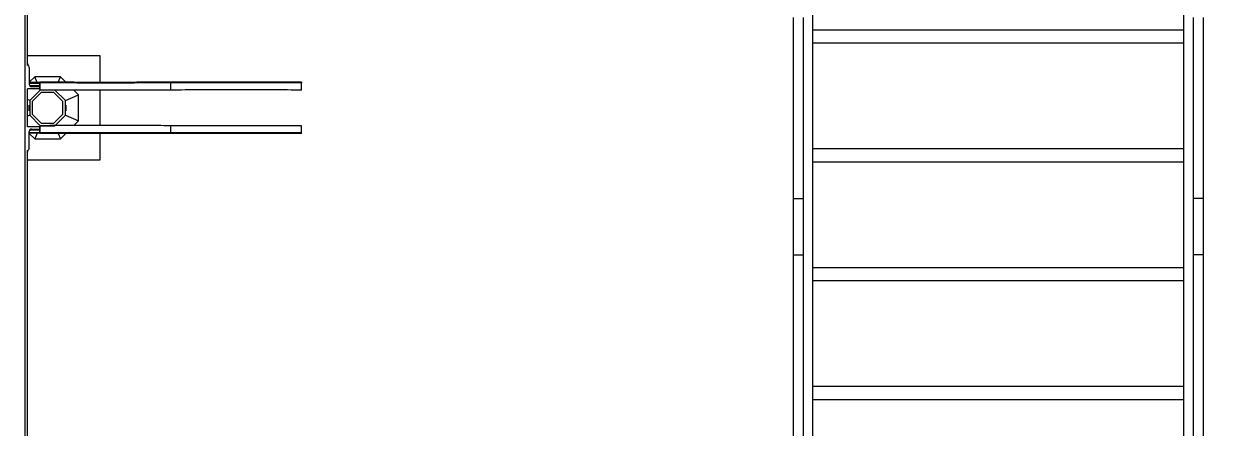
# Model space of a CAD drawing. Header units: millimetres. Extents: x -11024 to 8278, y -7837 to 5770.
# Drawn here: x -3413 to -913, y -809 to 40 of the extents above; entities that cross this region are included whole.
import ezdxf

# ---------------------------------------------------------------- set-up
doc = ezdxf.new("R2010")
doc.units = ezdxf.units.MM
for name, color, linetype in [('DIKOM_ОБЪЕКТ', 7, 'Continuous'), ('DIKOM_РАЗМЕР_ЗОНА', 7, 'Continuous'), ('DIKOM_РАЗМЕР_ОБЪЕКТА', 7, 'Continuous')]:
    doc.layers.add(name, color=color, linetype=linetype)
doc.styles.add('style1', font='arial.ttf', dxfattribs={"width": 0.8})
doc.dimstyles.new('1-50', dxfattribs={"dimtxt": 300, "dimasz": 200, "dimexe": 100, "dimexo": 0, "dimgap": 100, "dimtad": 1, "dimtxsty": 'style1', "dimcen": 200, "dimclrd": 7, "dimclre": 7, "dimclrt": 7, "dimadec": 1, "dimazin": 2, "dimtfac": 1, "dimtmove": 0, "dimatfit": 2, "dimfxl": 0, "dimlwd": 25, "dimlwe": 18, "dimarcsym": 0})

# ---------------------------------------------------------------- blocks, each defined once
blk = doc.blocks.new('*D9')
at = {"layer": 'Defpoints', "color": 0, "transparency": 16777216}
for p in [(3740.7, 3707.5), (-8191.6, -3797.3), (-1076.1, -3797.3)]:
    blk.add_point(p, dxfattribs=at)
at = {"layer": 'DIKOM_РАЗМЕР_ОБЪЕКТА', "color": 7, "lineweight": 18, "transparency": 16777216}
for p, q in [((3740.7, 3707.5), (-8291.6, 3707.5)), ((-1076.1, -3797.3), (-8291.6, -3797.3))]:
    blk.add_line(p, q, dxfattribs=at)
at = {"layer": 'DIKOM_РАЗМЕР_ОБЪЕКТА', "color": 7, "lineweight": 25, "transparency": 16777216}
blk.add_line((-8191.6, 3507.5), (-8191.6, -3597.3), dxfattribs=at)
at = {"layer": 'DIKOM_РАЗМЕР_ОБЪЕКТА', "color": 7, "transparency": 16777216}
for points in [[(-8224.9, 3507.5), (-8158.2, 3507.5), (-8191.6, 3707.5)], [(-8224.9, -3597.3), (-8158.2, -3597.3), (-8191.6, -3797.3)]]:
    blk.add_solid(points, dxfattribs=at)
at = {"layer": 'DIKOM_РАЗМЕР_ОБЪЕКТА', "color": 7, "transparency": 16777216, "insert": (-8444.7, -44.9), "char_height": 300, "attachment_point": 5, "rotation": 90, "style": 'style1'}
blk.add_mtext('7500', dxfattribs=at)
blk = doc.blocks.new('*D10')
at = {"layer": 'Defpoints', "color": 0, "transparency": 16777216}
for p in [(-7791.3, -186.8), (6174.9, -1433), (6174.9, -5371.3)]:
    blk.add_point(p, dxfattribs=at)
at = {"layer": 'DIKOM_РАЗМЕР_ОБЪЕКТА', "color": 7, "lineweight": 18, "transparency": 16777216}
for p, q in [((-7791.3, -186.8), (-7791.3, -5471.3)), ((6174.9, -1433), (6174.9, -5471.3))]:
    blk.add_line(p, q, dxfattribs=at)
at = {"layer": 'DIKOM_РАЗМЕР_ОБЪЕКТА', "color": 7, "lineweight": 25, "transparency": 16777216}
blk.add_line((-7591.3, -5371.3), (5974.9, -5371.3), dxfattribs=at)
at = {"layer": 'DIKOM_РАЗМЕР_ОБЪЕКТА', "color": 7, "transparency": 16777216}
for points in [[(-7591.3, -5337.9), (-7591.3, -5404.6), (-7791.3, -5371.3)], [(5974.9, -5337.9), (5974.9, -5404.6), (6174.9, -5371.3)]]:
    blk.add_solid(points, dxfattribs=at)
at = {"layer": 'DIKOM_РАЗМЕР_ОБЪЕКТА', "color": 7, "transparency": 16777216, "insert": (-1343.7, -5118.1), "char_height": 300, "attachment_point": 5, "style": 'style1'}
blk.add_mtext('14000', dxfattribs=at)
blk = doc.blocks.new('*D11')
at = {"layer": 'Defpoints', "color": 0, "transparency": 16777216}
for p in [(3316.1, 5770.1), (-10574.2, -5797.3), (-1580.1, -5797.3)]:
    blk.add_point(p, dxfattribs=at)
at = {"layer": 'DIKOM_РАЗМЕР_ЗОНА', "color": 7, "lineweight": 18, "transparency": 16777216}
for p, q in [((3316.1, 5770.1), (-10674.2, 5770.1)), ((-1580.1, -5797.3), (-10674.2, -5797.3))]:
    blk.add_line(p, q, dxfattribs=at)
at = {"layer": 'DIKOM_РАЗМЕР_ЗОНА', "color": 7, "lineweight": 25, "transparency": 16777216}
blk.add_line((-10574.2, 5570.1), (-10574.2, -5597.3), dxfattribs=at)
at = {"layer": 'DIKOM_РАЗМЕР_ЗОНА', "color": 7, "transparency": 16777216}
for points in [[(-10607.5, 5570.1), (-10540.8, 5570.1), (-10574.2, 5770.1)], [(-10607.5, -5597.3), (-10540.8, -5597.3), (-10574.2, -5797.3)]]:
    blk.add_solid(points, dxfattribs=at)
at = {"layer": 'DIKOM_РАЗМЕР_ЗОНА', "color": 7, "transparency": 16777216, "insert": (-10827.3, -173), "char_height": 300, "attachment_point": 5, "rotation": 90, "style": 'style1'}
blk.add_mtext('11500', dxfattribs=at)

msp = doc.modelspace()

# ---------------------------------------------------------------- linework, layer by layer
at = {"layer": 'DIKOM_ОБЪЕКТ', "color": 7, "linetype": 'Continuous', "lineweight": 15}
for p, q in [((-3409.452, -1736.829), (-3409.452, 1463.171)), ((-3404.452, -47.341), (-3404.452, 1463.171)), ((-1752.616, -883.829), (-1752.616, 610.171)), ((-972.616, -883.829), (-972.616, 610.171)), ((-1793.616, -327.306), (-1793.616, 53.647)), ((-1772.616, -327.306), (-1772.616, 53.647)), ((-952.616, 53.647), (-952.616, -327.306)), ((-931.616, 53.647), (-931.616, -327.306)), ((-972.616, 26.671), (-1752.616, 26.671)), ((-1752.616, -0.329), (-972.616, -0.329)), ((-3404.452, -26.829), (-3252.616, -26.829)), ((-3404.308, -45.138), (-3404.308, -46.857)), ((-3402.641, -48.505), (-3404.041, -47.106)), ((-3252.616, -26.829), (-3252.616, -83.147)), ((-3401.176, -52.041), (-3401.176, -87.04)), ((-3389.688, -71.472), (-3401.176, -82.961)), ((-3384.691, -83.535), (-3389.688, -71.472)), ((-3335.544, -71.472), (-3389.688, -71.472)), ((-3340.336, -83.04), (-3335.544, -71.472)), ((-3323.942, -83.075), (-3335.544, -71.472)), ((-3378.73, -97.04), (-3404.846, -97.04)), ((-3404.452, -176.619), (-3404.452, -97.04)), ((-3378.73, -83.535), (-3401.176, -83.536)), ((-3401.176, -84.305), (-3399.308, -85.138)), ((-3378.149, -99.329), (-3400.116, -121.296)), ((-3378.73, -90.136), (-3399.489, -90.138)), ((-3399.308, -85.138), (-3378.73, -85.137)), ((-3397.778, -90.438), (-3396.177, -92.04)), ((-3378.73, -90.438), (-3397.778, -90.438)), ((-3396.177, -92.04), (-3378.73, -92.04)), ((-3381.832, -90.438), (-3381.957, -90.137)), ((-3378.149, -99.329), (-3379.097, -97.04)), ((-3378.73, -82.927), (-3378.153, -84.32)), ((-3378.73, -97.927), (-3378.73, -82.927)), ((-3378.73, -97.927), (-3378.153, -99.32)), ((-3378.153, -99.32), (-3378.153, -84.32)), ((-3347.083, -99.329), (-3378.149, -99.329)), ((-3325.116, -121.296), (-3347.083, -99.329)), ((-3297.259, -109.758), (-3307.515, -99.502)), ((-3252.616, -99.549), (-3252.616, -174.119)), ((-3103.153, -99.317), (-3103.153, -84.318)), ((-2828.731, -82.922), (-2828.154, -84.315)), ((-2828.154, -99.315), (-2828.154, -84.315)), ((-3400.116, -121.296), (-3404.452, -119.5)), ((-3400.116, -121.296), (-3400.116, -152.362)), ((-3376.078, -104.329), (-3395.116, -123.367)), ((-3395.116, -123.367), (-3395.116, -150.291)), ((-3349.154, -104.329), (-3376.078, -104.329)), ((-3330.116, -123.367), (-3349.154, -104.329)), ((-3330.116, -150.291), (-3330.116, -123.367)), ((-3325.116, -121.296), (-3297.259, -109.758)), ((-3325.116, -152.362), (-3325.116, -121.296)), ((-3297.259, -163.901), (-3297.259, -109.758)), ((-3400.116, -152.362), (-3404.452, -154.158)), ((-3400.116, -152.362), (-3378.149, -174.329)), ((-3395.116, -150.291), (-3376.078, -169.329)), ((-3378.149, -174.329), (-3379.097, -176.619)), ((-3378.733, -175.741), (-3378.156, -174.348)), ((-3378.156, -189.348), (-3378.156, -174.348)), ((-3378.149, -174.329), (-3347.083, -174.329)), ((-3376.078, -169.329), (-3349.154, -169.329)), ((-3349.154, -169.329), (-3330.116, -150.291)), ((-3347.083, -174.329), (-3325.116, -152.362)), ((-3325.116, -152.362), (-3297.259, -163.901)), ((-3307.524, -174.166), (-3297.259, -163.901)), ((-3103.157, -189.351), (-3103.157, -174.351)), ((-2828.158, -189.353), (-2828.158, -174.353)), ((-3378.733, -176.619), (-3404.846, -176.619)), ((-3401.176, -221.618), (-3401.176, -186.618)), ((-3401.176, -189.354), (-3399.308, -188.521)), ((-3378.733, -190.124), (-3401.176, -190.123)), ((-3401.176, -190.698), (-3389.688, -202.186)), ((-3378.733, -183.522), (-3399.489, -183.521)), ((-3399.308, -188.521), (-3378.733, -188.522)), ((-3397.778, -183.22), (-3396.177, -181.619)), ((-3378.733, -183.221), (-3397.778, -183.22)), ((-3396.177, -181.619), (-3378.733, -181.619)), ((-3384.691, -190.124), (-3389.688, -202.186)), ((-3381.832, -183.221), (-3381.957, -183.522)), ((-3378.733, -190.741), (-3378.733, -175.741)), ((-3378.733, -190.741), (-3378.156, -189.348)), ((-3340.332, -190.628), (-3335.544, -202.186)), ((-3335.544, -202.186), (-3323.951, -190.593)), ((-3252.616, -190.521), (-3252.616, -246.829)), ((-2828.735, -190.746), (-2828.158, -189.353)), ((-3389.688, -202.186), (-3335.544, -202.186)), ((-972.616, -223.329), (-1752.616, -223.329)), ((-3404.452, -1736.829), (-3404.452, -226.317)), ((-3252.616, -246.829), (-3404.452, -246.829)), ((-3404.308, -228.52), (-3404.308, -226.801)), ((-3404.041, -226.553), (-3402.641, -225.154)), ((-1752.616, -250.329), (-972.616, -250.329)), ((-1793.616, -327.306), (-1772.616, -327.306)), ((-1793.616, -446.353), (-1793.616, -327.306)), ((-1772.616, -446.353), (-1772.616, -327.306)), ((-931.616, -327.306), (-952.616, -327.306)), ((-952.616, -327.306), (-952.616, -446.353)), ((-931.616, -327.306), (-931.616, -446.353)), ((-1793.616, -446.353), (-1772.616, -446.353)), ((-1793.616, -861.972), (-1793.616, -446.353)), ((-1772.616, -861.972), (-1772.616, -446.353)), ((-931.616, -446.353), (-952.616, -446.353)), ((-952.616, -446.353), (-952.616, -861.972)), ((-931.616, -446.353), (-931.616, -861.972)), ((-972.616, -473.329), (-1752.616, -473.329)), ((-1752.616, -500.329), (-972.616, -500.329)), ((-972.616, -723.329), (-1752.616, -723.329)), ((-1752.616, -750.329), (-972.616, -750.329))]:
    msp.add_line(p, q, dxfattribs=at)
at = {"layer": 'DIKOM_ОБЪЕКТ', "color": 7, "linetype": 'Continuous', "lineweight": 15, "flags": 128}
for points in [[(-3404.452, -43.946), (-3404.404, -44.163), (-3404.308, -45.138)], [(-3401.176, -84.775), (-3400.283, -85.041), (-3399.308, -85.138)], [(-3103.73, -82.925), (-3110.874, -82.95), (-3118.234, -82.974), (-3125.798, -82.997), (-3133.554, -83.018), (-3141.488, -83.037), (-3149.588, -83.056), (-3157.841, -83.072), (-3166.231, -83.087), (-3174.747, -83.101), (-3183.373, -83.112), (-3192.095, -83.123), (-3200.899, -83.131), (-3209.771, -83.138), (-3218.695, -83.143), (-3227.656, -83.147), (-3236.641, -83.148), (-3245.634, -83.148), (-3254.621, -83.147), (-3263.585, -83.143), (-3272.513, -83.138), (-3281.391, -83.132), (-3290.202, -83.123), (-3298.932, -83.113), (-3307.568, -83.102), (-3316.094, -83.089), (-3324.498, -83.074), (-3332.764, -83.057), (-3340.878, -83.039), (-3348.829, -83.02), (-3356.602, -82.999), (-3364.185, -82.976), (-3371.565, -82.952), (-3378.73, -82.927)], [(-3103.153, -84.318), (-3109.987, -84.343), (-3117.041, -84.367), (-3124.304, -84.39), (-3131.763, -84.412), (-3139.407, -84.432), (-3147.222, -84.451), (-3155.195, -84.468), (-3163.313, -84.483), (-3171.561, -84.497), (-3179.926, -84.51), (-3188.395, -84.521), (-3196.951, -84.53), (-3205.583, -84.537), (-3214.274, -84.543), (-3223.009, -84.548), (-3231.775, -84.55), (-3240.557, -84.551), (-3249.339, -84.55), (-3258.107, -84.548), (-3266.846, -84.544), (-3275.542, -84.538), (-3284.18, -84.531), (-3292.744, -84.522), (-3301.221, -84.511), (-3309.597, -84.499), (-3317.857, -84.485), (-3325.987, -84.469), (-3333.974, -84.452), (-3341.805, -84.434), (-3349.465, -84.414), (-3356.942, -84.393), (-3364.224, -84.37), (-3371.298, -84.346), (-3378.153, -84.32)], [(-3103.153, -99.317), (-3109.987, -99.343), (-3117.041, -99.367), (-3124.304, -99.39), (-3131.763, -99.412), (-3139.407, -99.432), (-3147.222, -99.45), (-3155.195, -99.468), (-3163.313, -99.483), (-3171.561, -99.497), (-3179.926, -99.51), (-3188.395, -99.52), (-3196.951, -99.53), (-3205.583, -99.537), (-3214.274, -99.543), (-3223.009, -99.547), (-3231.775, -99.55), (-3240.557, -99.551), (-3249.339, -99.55), (-3258.107, -99.548), (-3266.846, -99.544), (-3275.542, -99.538), (-3284.18, -99.53), (-3292.744, -99.521), (-3301.221, -99.511), (-3309.597, -99.498), (-3317.857, -99.485), (-3325.987, -99.469), (-3333.974, -99.452), (-3341.805, -99.434), (-3349.465, -99.414), (-3356.942, -99.392), (-3364.224, -99.37), (-3371.298, -99.345), (-3378.153, -99.32)], [(-2828.731, -82.922), (-2835.585, -82.897), (-2842.659, -82.873), (-2849.941, -82.85), (-2857.419, -82.828), (-2865.079, -82.808), (-2872.909, -82.79), (-2880.896, -82.773), (-2889.027, -82.758), (-2897.287, -82.744), (-2905.662, -82.731), (-2914.14, -82.721), (-2922.704, -82.712), (-2931.341, -82.704), (-2940.037, -82.698), (-2948.776, -82.694), (-2957.544, -82.692), (-2966.327, -82.691), (-2975.108, -82.692), (-2983.874, -82.695), (-2992.61, -82.699), (-3001.301, -82.705), (-3009.932, -82.712), (-3018.489, -82.722), (-3026.957, -82.732), (-3035.323, -82.745), (-3043.571, -82.759), (-3051.689, -82.774), (-3059.662, -82.792), (-3067.477, -82.81), (-3075.12, -82.83), (-3082.58, -82.852), (-3089.843, -82.875), (-3096.897, -82.899), (-3103.73, -82.925)], [(-2828.154, -84.315), (-2835.319, -84.29), (-2842.699, -84.266), (-2850.281, -84.244), (-2858.054, -84.223), (-2866.005, -84.203), (-2874.12, -84.185), (-2882.386, -84.169), (-2890.789, -84.154), (-2899.316, -84.14), (-2907.951, -84.129), (-2916.682, -84.119), (-2925.493, -84.11), (-2934.37, -84.104), (-2943.298, -84.099), (-2952.263, -84.095), (-2961.249, -84.094), (-2970.242, -84.094), (-2979.227, -84.096), (-2988.189, -84.099), (-2997.113, -84.104), (-3005.984, -84.111), (-3014.788, -84.12), (-3023.511, -84.13), (-3032.137, -84.142), (-3040.652, -84.155), (-3049.043, -84.17), (-3057.295, -84.187), (-3065.395, -84.205), (-3073.33, -84.224), (-3081.085, -84.246), (-3088.649, -84.268), (-3096.01, -84.292), (-3103.153, -84.318)], [(-2828.154, -99.315), (-2835.319, -99.29), (-2842.699, -99.266), (-2850.281, -99.243), (-2858.054, -99.222), (-2866.005, -99.203), (-2874.12, -99.185), (-2882.386, -99.168), (-2890.789, -99.154), (-2899.316, -99.14), (-2907.951, -99.129), (-2916.682, -99.119), (-2925.493, -99.11), (-2934.37, -99.104), (-2943.298, -99.099), (-2952.263, -99.095), (-2961.249, -99.094), (-2970.242, -99.094), (-2979.227, -99.096), (-2988.189, -99.099), (-2997.113, -99.104), (-3005.984, -99.111), (-3014.788, -99.12), (-3023.511, -99.13), (-3032.137, -99.142), (-3040.652, -99.155), (-3049.043, -99.17), (-3057.295, -99.187), (-3065.395, -99.205), (-3073.33, -99.224), (-3081.085, -99.245), (-3088.649, -99.268), (-3096.01, -99.292), (-3103.153, -99.317)], [(-3401.305, -136.829), (-3401.304, -138.321), (-3401.301, -139.72), (-3401.297, -140.937), (-3401.292, -141.895), (-3401.285, -142.536), (-3401.278, -142.818), (-3401.271, -142.723), (-3401.265, -142.258), (-3401.259, -141.452), (-3401.254, -140.356), (-3401.251, -139.038), (-3401.249, -137.581), (-3401.249, -136.077), (-3401.251, -134.621), (-3401.254, -133.303), (-3401.259, -132.206), (-3401.265, -131.4), (-3401.271, -130.936), (-3401.278, -130.841), (-3401.285, -131.123), (-3401.292, -131.763), (-3401.297, -132.722), (-3401.301, -133.939), (-3401.304, -135.337), (-3401.305, -136.829)], [(-3400.376, -136.829), (-3400.375, -138.321), (-3400.372, -139.72), (-3400.369, -140.937), (-3400.363, -141.895), (-3400.357, -142.536), (-3400.35, -142.818), (-3400.343, -142.723), (-3400.336, -142.258), (-3400.33, -141.452), (-3400.326, -140.356), (-3400.322, -139.038), (-3400.32, -137.581), (-3400.32, -136.077), (-3400.322, -134.621), (-3400.326, -133.303), (-3400.33, -132.206), (-3400.336, -131.4), (-3400.343, -130.936), (-3400.35, -130.841), (-3400.357, -131.123), (-3400.363, -131.763), (-3400.369, -132.722), (-3400.372, -133.939), (-3400.375, -135.337), (-3400.376, -136.829)], [(-3324.856, -136.829), (-3324.857, -135.337), (-3324.859, -133.939), (-3324.864, -132.722), (-3324.869, -131.763), (-3324.875, -131.123), (-3324.882, -130.841), (-3324.889, -130.936), (-3324.896, -131.4), (-3324.901, -132.206), (-3324.906, -133.303), (-3324.91, -134.621), (-3324.911, -136.077), (-3324.911, -137.581), (-3324.91, -139.038), (-3324.906, -140.356), (-3324.901, -141.452), (-3324.896, -142.258), (-3324.889, -142.723), (-3324.882, -142.818), (-3324.875, -142.536), (-3324.869, -141.895), (-3324.864, -140.937), (-3324.859, -139.72), (-3324.857, -138.321), (-3324.856, -136.829)], [(-3323.927, -136.829), (-3323.928, -135.337), (-3323.931, -133.939), (-3323.935, -132.722), (-3323.94, -131.763), (-3323.947, -131.123), (-3323.953, -130.841), (-3323.96, -130.936), (-3323.967, -131.4), (-3323.973, -132.206), (-3323.978, -133.303), (-3323.981, -134.621), (-3323.983, -136.077), (-3323.983, -137.581), (-3323.981, -139.038), (-3323.978, -140.356), (-3323.973, -141.452), (-3323.967, -142.258), (-3323.96, -142.723), (-3323.953, -142.818), (-3323.947, -142.536), (-3323.94, -141.895), (-3323.935, -140.937), (-3323.931, -139.72), (-3323.928, -138.321), (-3323.927, -136.829)], [(-3103.157, -174.351), (-3109.99, -174.325), (-3117.045, -174.301), (-3124.308, -174.278), (-3131.767, -174.256), (-3139.411, -174.236), (-3147.226, -174.218), (-3155.199, -174.2), (-3163.316, -174.185), (-3171.565, -174.171), (-3179.93, -174.158), (-3188.398, -174.148), (-3196.956, -174.138), (-3205.587, -174.131), (-3214.277, -174.125), (-3223.013, -174.121), (-3231.779, -174.118), (-3240.561, -174.117), (-3249.343, -174.118), (-3258.111, -174.12), (-3266.85, -174.124), (-3275.546, -174.13), (-3284.183, -174.138), (-3292.748, -174.147), (-3301.225, -174.157), (-3309.601, -174.17), (-3317.861, -174.184), (-3325.991, -174.199), (-3333.978, -174.216), (-3341.808, -174.234), (-3349.469, -174.254), (-3356.946, -174.276), (-3364.228, -174.299), (-3371.302, -174.323), (-3378.156, -174.348)], [(-2828.158, -174.353), (-2835.322, -174.378), (-2842.702, -174.402), (-2850.285, -174.425), (-2858.059, -174.446), (-2866.009, -174.465), (-2874.124, -174.483), (-2882.39, -174.5), (-2890.793, -174.514), (-2899.319, -174.528), (-2907.955, -174.539), (-2916.686, -174.549), (-2925.497, -174.558), (-2934.374, -174.565), (-2943.302, -174.57), (-2952.267, -174.573), (-2961.253, -174.574), (-2970.246, -174.574), (-2979.231, -174.573), (-2988.193, -174.569), (-2997.117, -174.564), (-3005.988, -174.557), (-3014.792, -174.549), (-3023.515, -174.538), (-3032.141, -174.527), (-3040.656, -174.513), (-3049.047, -174.498), (-3057.299, -174.482), (-3065.399, -174.463), (-3073.333, -174.444), (-3081.089, -174.423), (-3088.653, -174.4), (-3096.013, -174.376), (-3103.157, -174.351)], [(-3401.176, -188.883), (-3400.283, -188.617), (-3399.308, -188.521)], [(-3103.734, -190.743), (-3110.878, -190.718), (-3118.238, -190.694), (-3125.802, -190.671), (-3133.558, -190.65), (-3141.492, -190.631), (-3149.592, -190.613), (-3157.845, -190.596), (-3166.236, -190.581), (-3174.751, -190.567), (-3183.377, -190.556), (-3192.099, -190.546), (-3200.903, -190.537), (-3209.775, -190.53), (-3218.699, -190.525), (-3227.66, -190.522), (-3236.645, -190.52), (-3245.638, -190.52), (-3254.624, -190.521), (-3263.589, -190.525), (-3272.517, -190.53), (-3281.394, -190.536), (-3290.206, -190.545), (-3298.936, -190.555), (-3307.572, -190.566), (-3316.098, -190.58), (-3324.501, -190.594), (-3332.767, -190.611), (-3340.882, -190.629), (-3348.833, -190.648), (-3356.606, -190.669), (-3364.189, -190.692), (-3371.569, -190.716), (-3378.733, -190.741)], [(-3103.157, -189.351), (-3109.99, -189.325), (-3117.045, -189.301), (-3124.308, -189.278), (-3131.767, -189.256), (-3139.411, -189.236), (-3147.226, -189.217), (-3155.199, -189.2), (-3163.316, -189.185), (-3171.565, -189.171), (-3179.93, -189.158), (-3188.398, -189.147), (-3196.956, -189.138), (-3205.587, -189.131), (-3214.277, -189.125), (-3223.013, -189.12), (-3231.779, -189.118), (-3240.561, -189.117), (-3249.343, -189.118), (-3258.111, -189.12), (-3266.85, -189.124), (-3275.546, -189.13), (-3284.183, -189.137), (-3292.748, -189.147), (-3301.225, -189.157), (-3309.601, -189.169), (-3317.861, -189.183), (-3325.991, -189.199), (-3333.978, -189.216), (-3341.808, -189.234), (-3349.469, -189.254), (-3356.946, -189.276), (-3364.228, -189.298), (-3371.302, -189.323), (-3378.156, -189.348)], [(-2828.735, -190.746), (-2835.589, -190.771), (-2842.663, -190.796), (-2849.945, -190.818), (-2857.423, -190.84), (-2865.083, -190.86), (-2872.913, -190.878), (-2880.9, -190.895), (-2889.031, -190.911), (-2897.291, -190.924), (-2905.666, -190.937), (-2914.144, -190.947), (-2922.708, -190.956), (-2931.345, -190.964), (-2940.041, -190.97), (-2948.78, -190.974), (-2957.548, -190.976), (-2966.331, -190.977), (-2975.112, -190.976), (-2983.878, -190.973), (-2992.614, -190.969), (-3001.305, -190.963), (-3009.936, -190.956), (-3018.493, -190.946), (-3026.961, -190.936), (-3035.327, -190.923), (-3043.575, -190.909), (-3051.693, -190.894), (-3059.666, -190.877), (-3067.48, -190.858), (-3075.124, -190.838), (-3082.584, -190.816), (-3089.847, -190.793), (-3096.901, -190.769), (-3103.734, -190.743)], [(-2828.158, -189.353), (-2835.322, -189.378), (-2842.702, -189.402), (-2850.285, -189.425), (-2858.059, -189.446), (-2866.009, -189.465), (-2874.124, -189.483), (-2882.39, -189.499), (-2890.793, -189.514), (-2899.319, -189.528), (-2907.955, -189.539), (-2916.686, -189.549), (-2925.497, -189.558), (-2934.374, -189.564), (-2943.302, -189.569), (-2952.267, -189.573), (-2961.253, -189.574), (-2970.246, -189.574), (-2979.231, -189.572), (-2988.193, -189.569), (-2997.117, -189.564), (-3005.988, -189.557), (-3014.792, -189.548), (-3023.515, -189.538), (-3032.141, -189.526), (-3040.656, -189.513), (-3049.047, -189.498), (-3057.299, -189.481), (-3065.399, -189.463), (-3073.333, -189.444), (-3081.089, -189.422), (-3088.653, -189.4), (-3096.013, -189.376), (-3103.157, -189.351)], [(-3404.452, -229.713), (-3404.404, -229.496), (-3404.308, -228.52)]]:
    msp.add_lwpolyline(points, dxfattribs=at)
at = {"layer": 'DIKOM_ОБЪЕКТ', "color": 7, "linetype": 'Continuous', "lineweight": 15}
for centre, radius, start, end in [((-3406.177, -52.042), 5.001, 0.011188, 75.811125), ((-3396.177, -87.041), 4.999, 179.99583, 270.002121), ((-3396.177, -186.618), 5, 89.998565, 180.003484), ((-3406.177, -221.617), 5.001, 284.188875, 359.988812)]:
    msp.add_arc(centre, radius, start, end, dxfattribs=at)
for centre, major_axis, start_param, end_param in [((-3407.593, -50.625), (4.624, 1.915), 0.39037498, 0.50123598), ((-3397.755, -85.462), (4.624, 1.915), 3.75996883, 4.31737118), ((-3397.755, -188.197), (4.624, -1.915), 1.96581413, 2.5232156), ((-3407.593, -223.034), (4.624, -1.915), 5.78194932, 5.89281033)]:
    msp.add_ellipse(centre, major_axis=major_axis, ratio=0.99342517, start_param=start_param, end_param=end_param, dxfattribs=at)

# ---------------------------------------------------------------- dimensions: what is measured, and where the dimension line sits
at = {"layer": 'DIKOM_РАЗМЕР_ЗОНА'}
dim = msp.add_linear_dim(base=(-10574.155, -5797.252), p1=(3316.126, 5770.14), p2=(-1580.087, -5797.252), angle=90, text='11500', dimstyle='1-50', dxfattribs=at)
dim.commit()
dim.dimension.update_dxf_attribs({"geometry": '*D11', "text_midpoint": (-10574.155, -172.992), "dimtype": 160})
at = {"layer": 'DIKOM_РАЗМЕР_ОБЪЕКТА'}
dim = msp.add_linear_dim(base=(-8191.564, -3797.252), p1=(3740.68, 3707.508), p2=(-1076.116, -3797.252), angle=90, text='7500', dimstyle='1-50', dxfattribs=at)
dim.commit()
dim.dimension.update_dxf_attribs({"geometry": '*D9', "text_midpoint": (-8191.564, -44.872), "dimtype": 160})
dim = msp.add_linear_dim(base=(6174.942, -5371.267), p1=(-7791.307, -186.829), p2=(6174.942, -1432.983), text='14000', dimstyle='1-50', dxfattribs=at)
dim.commit()
dim.dimension.update_dxf_attribs({"geometry": '*D10', "text_midpoint": (-1343.681, -5371.267), "dimtype": 160})

doc.saveas('drawing.dxf')
